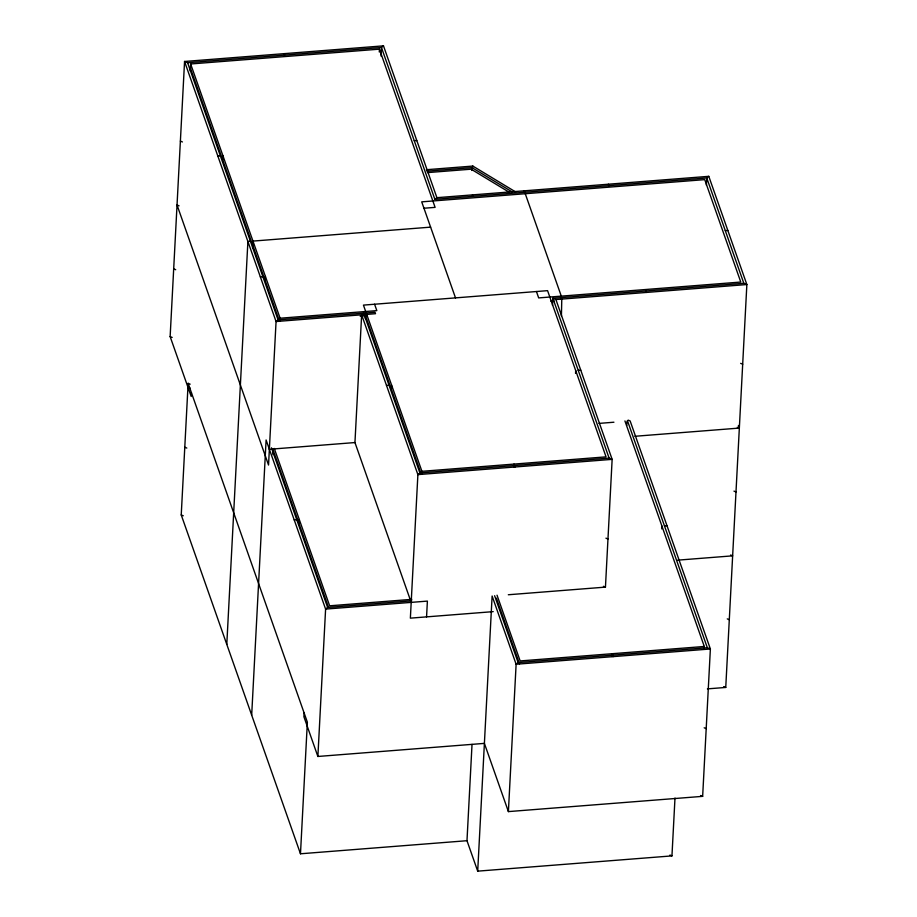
<?xml version="1.0" encoding="UTF-8"?>
<svg xmlns="http://www.w3.org/2000/svg" width="917" height="917" viewBox="0 0 917 917"><rect width="100%" height="100%" fill="white"/><g stroke="black" fill="none" stroke-linecap="round" stroke-linejoin="round"><path stroke-width="1.38" d="M191.401 392.625L191.206 396.465L170.138 336.596L184.558 61.473L383.478 45.85L436.905 197.682L434.876 199.333L381.449 47.501L383.478 45.85M190.266 71.079L190.644 63.972L379.432 49.151L435.105 207.368L423.963 208.239M674.992 798.054L671.955 855.893L477.7 871.15L466.982 840.706L300.478 853.784L181.234 514.941L188.134 383.34L190.163 384.177M222.705 159.982L222.923 155.73M226.786 644.376L247.899 241.492L250.433 241.286M252.588 248.198L252.966 241.091L430.612 227.141M265.185 280.728L265.414 276.464M251.682 715.122L266.102 439.988L325.604 609.094L317.878 756.468L484.394 743.389L508.396 811.602L702.651 796.346L710.377 648.984L630.139 420.949L628.111 420.112M272.957 454.649L273.255 448.975M279.96 321.065L280.109 318.222L190.644 63.972M299.057 523.767L299.286 519.503M304.1 712.899L303.905 716.727L317.878 756.468M300.478 853.784L307.367 722.183L188.134 383.34M411.194 602.377L354.948 442.556L361.642 314.795L363.671 313.144L419.906 472.966L417.888 474.616L410.369 618.15L493.208 611.639M365.321 318.6L365.47 315.757M379.283 51.994L379.432 49.151M381.002 56.029L381.449 47.501L187.595 62.723L184.558 61.473L276.063 321.523L268.543 465.045L177.027 204.995L179.056 205.832M391.341 389.278L391.559 385.025M421.774 474.158L421.923 471.315L363.441 305.109L547.575 290.655L606.057 456.861L421.923 471.315M426.565 616.877L427.391 601.105L325.604 609.094L327.633 607.455L411.722 600.841M471.831 170.47L472.828 166.069L515.618 191.928M466.982 840.706L472.026 744.398M477.7 871.15L492.12 596.027L516.122 664.24L508.396 811.602M513.841 466.925L513.99 464.082M552.492 305.407L552.871 298.289L743.825 283.296L746.862 284.545L725.748 687.441L707.408 688.873M561.147 298.976L561.296 296.134L525.258 193.728M561.422 316.113L561.812 297.589M575.544 373.402L575.693 370.56M508.316 594.755L605.449 587.121L612.143 459.36L555.908 299.55L552.871 298.289L609.106 458.11L612.143 459.36L417.888 474.616L361.642 314.795M612.075 656.549L612.224 653.706M626.792 425.385L627.022 421.121M661.776 528.914L661.925 526.071M706.388 185.096L706.766 177.978L708.784 176.328L746.862 284.545L555.908 299.55M704.141 649.316L704.29 646.474L624.924 420.937M278.08 319.873L276.063 321.523L375.523 313.706L375.007 312.261L278.08 319.873L187.595 62.723M518.139 662.59L516.122 664.24L710.377 648.984L707.339 647.734L518.139 662.59L494.607 595.718M217.856 156.119L220.389 155.924M414.255 140.702L416.776 140.507M426.405 169.714L472.828 166.069M426.932 171.17L471.98 167.628L512.408 192.066M427.448 172.614L471.12 169.186L508.775 191.951M436.905 197.682L708.784 176.328M434.876 199.333L706.766 177.978L743.825 283.296M725.29 230.637L727.823 230.442M260.348 276.854L262.881 276.659M280.109 318.222L376.83 310.622L374.583 304.238M360.186 316.17L367.236 315.62M550.876 301.2L554.006 300.959M386.493 385.415L389.026 385.22M578.226 370.365L580.759 370.17M269.369 449.284L354.948 442.556M598.927 423.402L613.932 422.221M634.828 436.286L739.343 428.079L738.414 425.442M419.906 472.966L609.106 458.11M294.219 519.905L296.753 519.698M664.458 525.877L666.991 525.682M677.629 560.161L732.649 555.84L730.62 555.003M411.802 599.351L329.65 605.805L274.275 448.436M704.29 646.474L520.157 660.939L497.025 595.19M740.661 363.361L742.69 364.198M180.374 141.115L182.403 141.952M737.314 427.242L739.343 428.079M733.967 491.122L735.996 491.959M173.68 268.876L175.709 269.713M170.138 336.596L172.167 337.433M605.942 538.176L607.971 539.013M187.928 387.18L189.957 388.006M727.273 618.883L729.302 619.72M603.42 586.295L605.449 587.121M184.787 447.221L186.816 448.058M723.719 686.604L725.748 687.441M704.176 727.8L706.205 728.625M181.234 514.941L183.262 515.767M700.622 795.509L702.651 796.346M669.926 855.057L671.955 855.893M608.407 184.214L608.922 185.67M645.981 290.976L646.485 292.431M627.572 421.041L707.339 647.734M524.237 190.828L524.742 192.272M536.434 291.526L538.68 297.91L740.776 282.046L704.737 179.629L421.717 201.855L455.508 297.887M472.461 194.885L472.977 196.341M612.739 655.162L613.244 656.606M514.506 465.538L515.022 466.994M496.326 598.113L519.469 663.862M284.018 53.656L284.522 55.112M365.092 314.703L421.235 474.227M190.415 68.236L279.41 321.133M272.636 448.677L328.481 607.363M271.443 447.783L327.633 607.455"/></g></svg>
